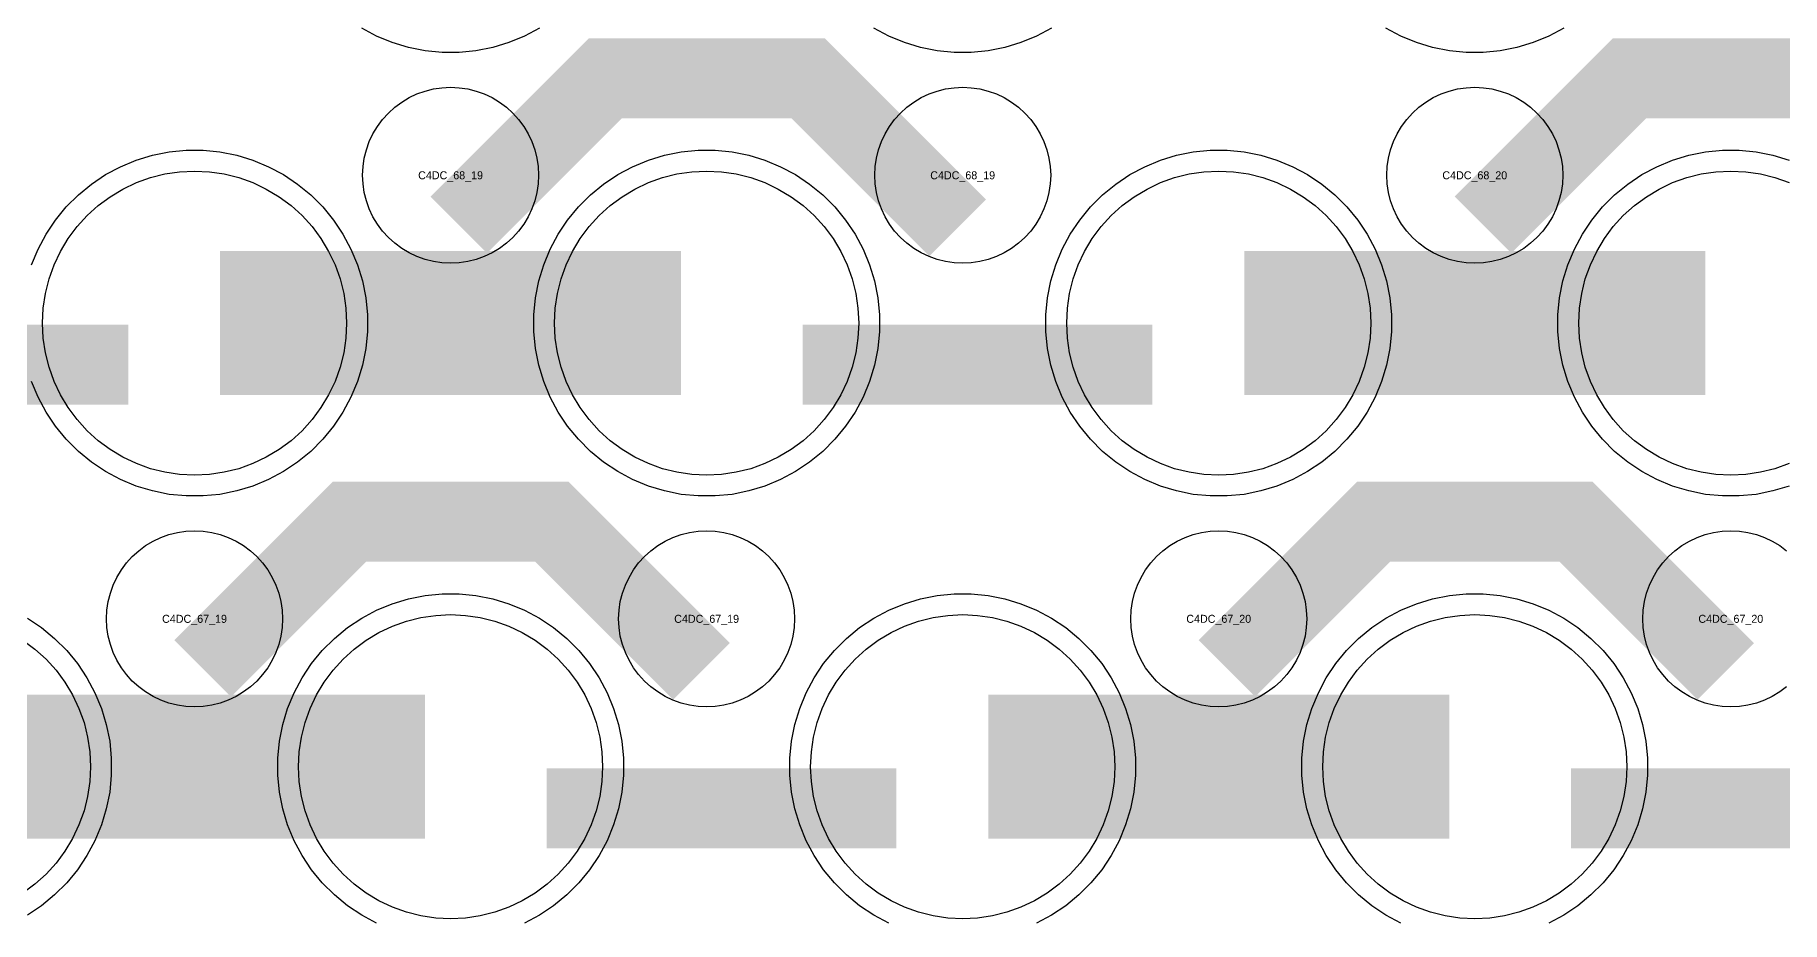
# Model space of a CAD drawing. Extents: x -11880 to 11880, y -14992 to 14992.
# Drawn here: x -5970 to -5424, y -5604 to -5327 of the extents above; entities that cross this region are included whole.
import ezdxf
from ezdxf.enums import TextEntityAlignment as Align

# ---------------------------------------------------------------- set-up
doc = ezdxf.new("R2010")
doc.units = 0
doc.header["$MEASUREMENT"] = 0
for name, color, linetype in [('GDS_775_DT_237', 138, 'CONTINUOUS'), ('RDL1_FS', 34, 'CONTINUOUS'), ('RDL_BS', 160, 'CONTINUOUS')]:
    doc.layers.add(name, color=color, linetype=linetype)

msp = doc.modelspace()

# ---------------------------------------------------------------- linework, layer by layer
at = {"layer": 'RDL1_FS', "color": 240, "true_color": 0xed1f24}
for points in [[(-5920, -5464.719), (-5924.657, -5464.49), (-5929.268, -5463.806), (-5933.791, -5462.674), (-5938.181, -5461.102), (-5942.395, -5459.11), (-5946.395, -5456.712), (-5950.14, -5453.934), (-5953.594, -5450.804), (-5956.724, -5447.35), (-5959.502, -5443.605), (-5961.9, -5439.605), (-5963.892, -5435.391), (-5965.464, -5431.001), (-5966.596, -5426.478), (-5967.28, -5421.867), (-5967.509, -5417.21), (-5967.28, -5412.553), (-5966.596, -5407.942), (-5965.464, -5403.419), (-5963.892, -5399.029), (-5961.9, -5394.815), (-5959.502, -5390.815), (-5956.724, -5387.07), (-5953.594, -5383.616), (-5950.14, -5380.486), (-5946.395, -5377.708), (-5942.395, -5375.31), (-5938.181, -5373.318), (-5933.791, -5371.746), (-5929.268, -5370.614), (-5924.657, -5369.93), (-5920, -5369.701), (-5915.343, -5369.93), (-5910.732, -5370.614), (-5906.209, -5371.746), (-5901.819, -5373.318), (-5897.605, -5375.31), (-5893.605, -5377.708), (-5889.86, -5380.486), (-5886.406, -5383.616), (-5883.276, -5387.07), (-5880.498, -5390.815), (-5878.1, -5394.815), (-5876.108, -5399.029), (-5874.536, -5403.419), (-5873.404, -5407.942), (-5872.72, -5412.553), (-5872.491, -5417.21), (-5872.72, -5421.867), (-5873.404, -5426.478), (-5874.536, -5431.001), (-5876.108, -5435.391), (-5878.1, -5439.605), (-5880.498, -5443.605), (-5883.276, -5447.35), (-5886.406, -5450.804), (-5889.86, -5453.934), (-5893.605, -5456.712), (-5897.605, -5459.11), (-5901.819, -5461.102), (-5906.209, -5462.674), (-5910.732, -5463.806), (-5915.343, -5464.49)], [(-5760, -5464.719), (-5764.657, -5464.49), (-5769.268, -5463.806), (-5773.791, -5462.674), (-5778.181, -5461.102), (-5782.395, -5459.11), (-5786.395, -5456.712), (-5790.14, -5453.934), (-5793.594, -5450.804), (-5796.724, -5447.35), (-5799.502, -5443.605), (-5801.9, -5439.605), (-5803.892, -5435.391), (-5805.464, -5431.001), (-5806.596, -5426.478), (-5807.28, -5421.867), (-5807.509, -5417.21), (-5807.28, -5412.553), (-5806.596, -5407.942), (-5805.464, -5403.419), (-5803.892, -5399.029), (-5801.9, -5394.815), (-5799.502, -5390.815), (-5796.724, -5387.07), (-5793.594, -5383.616), (-5790.14, -5380.486), (-5786.395, -5377.708), (-5782.395, -5375.31), (-5778.181, -5373.318), (-5773.791, -5371.746), (-5769.268, -5370.614), (-5764.657, -5369.93), (-5760, -5369.701), (-5755.343, -5369.93), (-5750.732, -5370.614), (-5746.209, -5371.746), (-5741.819, -5373.318), (-5737.605, -5375.31), (-5733.605, -5377.708), (-5729.86, -5380.486), (-5726.406, -5383.616), (-5723.276, -5387.07), (-5720.498, -5390.815), (-5718.1, -5394.815), (-5716.108, -5399.029), (-5714.536, -5403.419), (-5713.404, -5407.942), (-5712.72, -5412.553), (-5712.491, -5417.21), (-5712.72, -5421.867), (-5713.404, -5426.478), (-5714.536, -5431.001), (-5716.108, -5435.391), (-5718.1, -5439.605), (-5720.498, -5443.605), (-5723.276, -5447.35), (-5726.406, -5450.804), (-5729.86, -5453.934), (-5733.605, -5456.712), (-5737.605, -5459.11), (-5741.819, -5461.102), (-5746.209, -5462.674), (-5750.732, -5463.806), (-5755.343, -5464.49)], [(-5600, -5464.719), (-5604.657, -5464.49), (-5609.268, -5463.806), (-5613.791, -5462.674), (-5618.181, -5461.102), (-5622.395, -5459.11), (-5626.395, -5456.712), (-5630.14, -5453.934), (-5633.594, -5450.804), (-5636.724, -5447.35), (-5639.502, -5443.605), (-5641.9, -5439.605), (-5643.892, -5435.391), (-5645.464, -5431.001), (-5646.596, -5426.478), (-5647.28, -5421.867), (-5647.509, -5417.21), (-5647.28, -5412.553), (-5646.596, -5407.942), (-5645.464, -5403.419), (-5643.892, -5399.029), (-5641.9, -5394.815), (-5639.502, -5390.815), (-5636.724, -5387.07), (-5633.594, -5383.616), (-5630.14, -5380.486), (-5626.395, -5377.708), (-5622.395, -5375.31), (-5618.181, -5373.318), (-5613.791, -5371.746), (-5609.268, -5370.614), (-5604.657, -5369.93), (-5600, -5369.701), (-5595.343, -5369.93), (-5590.732, -5370.614), (-5586.209, -5371.746), (-5581.819, -5373.318), (-5577.605, -5375.31), (-5573.605, -5377.708), (-5569.86, -5380.486), (-5566.406, -5383.616), (-5563.276, -5387.07), (-5560.498, -5390.815), (-5558.1, -5394.815), (-5556.108, -5399.029), (-5554.536, -5403.419), (-5553.404, -5407.942), (-5552.72, -5412.553), (-5552.491, -5417.21), (-5552.72, -5421.867), (-5553.404, -5426.478), (-5554.536, -5431.001), (-5556.108, -5435.391), (-5558.1, -5439.605), (-5560.498, -5443.605), (-5563.276, -5447.35), (-5566.406, -5450.804), (-5569.86, -5453.934), (-5573.605, -5456.712), (-5577.605, -5459.11), (-5581.819, -5461.102), (-5586.209, -5462.674), (-5590.732, -5463.806), (-5595.343, -5464.49)], [(-5840, -5603.279), (-5844.657, -5603.05), (-5849.268, -5602.366), (-5853.791, -5601.234), (-5858.181, -5599.662), (-5862.395, -5597.67), (-5866.395, -5595.272), (-5870.14, -5592.494), (-5873.594, -5589.364), (-5876.724, -5585.91), (-5879.502, -5582.165), (-5881.9, -5578.165), (-5883.892, -5573.951), (-5885.464, -5569.561), (-5886.596, -5565.038), (-5887.28, -5560.427), (-5887.509, -5555.77), (-5887.28, -5551.113), (-5886.596, -5546.502), (-5885.464, -5541.979), (-5883.892, -5537.589), (-5881.9, -5533.375), (-5879.502, -5529.375), (-5876.724, -5525.63), (-5873.594, -5522.176), (-5870.14, -5519.046), (-5866.395, -5516.268), (-5862.395, -5513.87), (-5858.181, -5511.878), (-5853.791, -5510.306), (-5849.268, -5509.174), (-5844.657, -5508.49), (-5840, -5508.261), (-5835.343, -5508.49), (-5830.732, -5509.174), (-5826.209, -5510.306), (-5821.819, -5511.878), (-5817.605, -5513.87), (-5813.605, -5516.268), (-5809.86, -5519.046), (-5806.406, -5522.176), (-5803.276, -5525.63), (-5800.498, -5529.375), (-5798.1, -5533.375), (-5796.108, -5537.589), (-5794.536, -5541.979), (-5793.404, -5546.502), (-5792.72, -5551.113), (-5792.491, -5555.77), (-5792.72, -5560.427), (-5793.404, -5565.038), (-5794.536, -5569.561), (-5796.108, -5573.951), (-5798.1, -5578.165), (-5800.498, -5582.165), (-5803.276, -5585.91), (-5806.406, -5589.364), (-5809.86, -5592.494), (-5813.605, -5595.272), (-5817.605, -5597.67), (-5821.819, -5599.662), (-5826.209, -5601.234), (-5830.732, -5602.366), (-5835.343, -5603.05)], [(-5680, -5603.279), (-5684.657, -5603.05), (-5689.268, -5602.366), (-5693.791, -5601.234), (-5698.181, -5599.662), (-5702.395, -5597.67), (-5706.395, -5595.272), (-5710.14, -5592.494), (-5713.594, -5589.364), (-5716.724, -5585.91), (-5719.502, -5582.165), (-5721.9, -5578.165), (-5723.892, -5573.951), (-5725.464, -5569.561), (-5726.596, -5565.038), (-5727.28, -5560.427), (-5727.509, -5555.77), (-5727.28, -5551.113), (-5726.596, -5546.502), (-5725.464, -5541.979), (-5723.892, -5537.589), (-5721.9, -5533.375), (-5719.502, -5529.375), (-5716.724, -5525.63), (-5713.594, -5522.176), (-5710.14, -5519.046), (-5706.395, -5516.268), (-5702.395, -5513.87), (-5698.181, -5511.878), (-5693.791, -5510.306), (-5689.268, -5509.174), (-5684.657, -5508.49), (-5680, -5508.261), (-5675.343, -5508.49), (-5670.732, -5509.174), (-5666.209, -5510.306), (-5661.819, -5511.878), (-5657.605, -5513.87), (-5653.605, -5516.268), (-5649.86, -5519.046), (-5646.406, -5522.176), (-5643.276, -5525.63), (-5640.498, -5529.375), (-5638.1, -5533.375), (-5636.108, -5537.589), (-5634.536, -5541.979), (-5633.404, -5546.502), (-5632.72, -5551.113), (-5632.491, -5555.77), (-5632.72, -5560.427), (-5633.404, -5565.038), (-5634.536, -5569.561), (-5636.108, -5573.951), (-5638.1, -5578.165), (-5640.498, -5582.165), (-5643.276, -5585.91), (-5646.406, -5589.364), (-5649.86, -5592.494), (-5653.605, -5595.272), (-5657.605, -5597.67), (-5661.819, -5599.662), (-5666.209, -5601.234), (-5670.732, -5602.366), (-5675.343, -5603.05)], [(-5520, -5603.279), (-5524.657, -5603.05), (-5529.268, -5602.366), (-5533.791, -5601.234), (-5538.181, -5599.662), (-5542.395, -5597.67), (-5546.395, -5595.272), (-5550.14, -5592.494), (-5553.594, -5589.364), (-5556.724, -5585.91), (-5559.502, -5582.165), (-5561.9, -5578.165), (-5563.892, -5573.951), (-5565.464, -5569.561), (-5566.596, -5565.038), (-5567.28, -5560.427), (-5567.509, -5555.77), (-5567.28, -5551.113), (-5566.596, -5546.502), (-5565.464, -5541.979), (-5563.892, -5537.589), (-5561.9, -5533.375), (-5559.502, -5529.375), (-5556.724, -5525.63), (-5553.594, -5522.176), (-5550.14, -5519.046), (-5546.395, -5516.268), (-5542.395, -5513.87), (-5538.181, -5511.878), (-5533.791, -5510.306), (-5529.268, -5509.174), (-5524.657, -5508.49), (-5520, -5508.261), (-5515.343, -5508.49), (-5510.732, -5509.174), (-5506.209, -5510.306), (-5501.819, -5511.878), (-5497.605, -5513.87), (-5493.605, -5516.268), (-5489.86, -5519.046), (-5486.406, -5522.176), (-5483.276, -5525.63), (-5480.498, -5529.375), (-5478.1, -5533.375), (-5476.108, -5537.589), (-5474.536, -5541.979), (-5473.404, -5546.502), (-5472.72, -5551.113), (-5472.491, -5555.77), (-5472.72, -5560.427), (-5473.404, -5565.038), (-5474.536, -5569.561), (-5476.108, -5573.951), (-5478.1, -5578.165), (-5480.498, -5582.165), (-5483.276, -5585.91), (-5486.406, -5589.364), (-5489.86, -5592.494), (-5493.605, -5595.272), (-5497.605, -5597.67), (-5501.819, -5599.662), (-5506.209, -5601.234), (-5510.732, -5602.366), (-5515.343, -5603.05)]]:
    msp.add_lwpolyline(points, close=True, dxfattribs=at)
for points in [[(-5421.819, -5461.102), (-5426.209, -5462.674), (-5430.732, -5463.806), (-5435.343, -5464.49), (-5440, -5464.719), (-5444.657, -5464.49), (-5449.268, -5463.806), (-5453.791, -5462.674), (-5458.181, -5461.102), (-5462.395, -5459.11), (-5466.395, -5456.712), (-5470.14, -5453.934), (-5473.594, -5450.804), (-5476.724, -5447.35), (-5479.502, -5443.605), (-5481.9, -5439.605), (-5483.892, -5435.391), (-5485.464, -5431.001), (-5486.596, -5426.478), (-5487.28, -5421.867), (-5487.509, -5417.21), (-5487.28, -5412.553), (-5486.596, -5407.942), (-5485.464, -5403.419), (-5483.892, -5399.029), (-5481.9, -5394.815), (-5479.502, -5390.815), (-5476.724, -5387.07), (-5473.594, -5383.616), (-5470.14, -5380.486), (-5466.395, -5377.708), (-5462.395, -5375.31), (-5458.181, -5373.318), (-5453.791, -5371.746), (-5449.268, -5370.614), (-5444.657, -5369.93), (-5440, -5369.701), (-5435.343, -5369.93), (-5430.732, -5370.614), (-5426.209, -5371.746), (-5421.819, -5373.318)], [(-5973.605, -5516.268), (-5969.86, -5519.046), (-5966.406, -5522.176), (-5963.276, -5525.63), (-5960.498, -5529.375), (-5958.1, -5533.375), (-5956.108, -5537.589), (-5954.536, -5541.979), (-5953.404, -5546.502), (-5952.72, -5551.113), (-5952.491, -5555.77), (-5952.72, -5560.427), (-5953.404, -5565.038), (-5954.536, -5569.561), (-5956.108, -5573.951), (-5958.1, -5578.165), (-5960.498, -5582.165), (-5963.276, -5585.91), (-5966.406, -5589.364), (-5969.86, -5592.494), (-5973.605, -5595.272)]]:
    msp.add_lwpolyline(points, dxfattribs=at)
for points in [[(-5911.998, -5417.21, 45, 45, 0), (-5839.998, -5417.21, 45, 45, 0)], [(-5839.998, -5417.21, 45, 45, 0), (-5767.998, -5417.21, 45, 45, 0)], [(-5591.998, -5417.21, 45, 45, 0), (-5519.998, -5417.21, 45, 45, 0)], [(-5519.998, -5417.21, 45, 45, 0), (-5447.998, -5417.21, 45, 45, 0)], [(-5991.998, -5555.77, 45, 45, 0), (-5919.998, -5555.77, 45, 45, 0)], [(-5919.998, -5555.77, 45, 45, 0), (-5847.998, -5555.77, 45, 45, 0)], [(-5671.998, -5555.77, 45, 45, 0), (-5599.998, -5555.77, 45, 45, 0)], [(-5599.998, -5555.77, 45, 45, 0), (-5527.998, -5555.77, 45, 45, 0)]]:
    msp.add_lwpolyline(points, format="xyseb", dxfattribs=at)
at = {"layer": 'RDL_BS'}
for points in [[(-5812.223, -5325.028), (-5816.885, -5327.52), (-5821.795, -5329.551), (-5826.835, -5331.082), (-5832.062, -5332.128), (-5837.356, -5332.645), (-5842.644, -5332.645), (-5847.938, -5332.128), (-5853.165, -5331.082), (-5858.205, -5329.551), (-5863.115, -5327.52), (-5867.777, -5325.028)], [(-5652.223, -5325.028), (-5656.885, -5327.52), (-5661.795, -5329.551), (-5666.835, -5331.082), (-5672.062, -5332.128), (-5677.356, -5332.645), (-5682.644, -5332.645), (-5687.938, -5332.128), (-5693.165, -5331.082), (-5698.205, -5329.551), (-5703.115, -5327.52), (-5707.777, -5325.028)], [(-5492.223, -5325.028), (-5496.885, -5327.52), (-5501.795, -5329.551), (-5506.835, -5331.082), (-5512.062, -5332.128), (-5517.356, -5332.645), (-5522.644, -5332.645), (-5527.938, -5332.128), (-5533.165, -5331.082), (-5538.205, -5329.551), (-5543.115, -5327.52), (-5547.777, -5325.028)], [(-5422.557, -5530.836), (-5424.72, -5532.439), (-5427.044, -5533.832), (-5429.481, -5534.984), (-5432.016, -5535.891), (-5434.635, -5536.548), (-5437.307, -5536.944), (-5440, -5537.076), (-5442.693, -5536.944), (-5445.365, -5536.548), (-5447.984, -5535.891), (-5450.519, -5534.984), (-5452.956, -5533.832), (-5455.28, -5532.439), (-5457.443, -5530.836), (-5459.442, -5529.024), (-5461.254, -5527.025), (-5462.857, -5524.862), (-5464.25, -5522.538), (-5465.402, -5520.101), (-5466.309, -5517.566), (-5466.966, -5514.947), (-5467.362, -5512.275), (-5467.494, -5509.582), (-5467.362, -5506.889), (-5466.966, -5504.217), (-5466.309, -5501.598), (-5465.402, -5499.063), (-5464.25, -5496.626), (-5462.857, -5494.302), (-5461.254, -5492.139), (-5459.442, -5490.14), (-5457.443, -5488.328), (-5455.28, -5486.725), (-5452.956, -5485.332), (-5450.519, -5484.18), (-5447.984, -5483.273), (-5445.365, -5482.616), (-5442.693, -5482.22), (-5440, -5482.088), (-5437.307, -5482.22), (-5434.635, -5482.616), (-5432.016, -5483.273), (-5429.481, -5484.18), (-5427.044, -5485.332), (-5424.72, -5486.725), (-5422.557, -5488.328)]]:
    msp.add_lwpolyline(points, dxfattribs=at)
for points in [[(-5837.438, -5386.524, 25, 25, 0), (-5791.623, -5340.709, 25, 25, 0), (-5758.07, -5340.709, 25, 25, 0)], [(-5681.599, -5387.423, 25, 25, 0), (-5728.313, -5340.709, 25, 25, 0), (-5758.071, -5340.709, 25, 25, 0)], [(-5517.438, -5386.524, 25, 25, 0), (-5471.623, -5340.709, 25, 25, 0), (-5438.07, -5340.709, 25, 25, 0)], [(-5361.599, -5387.423, 25, 25, 0), (-5408.313, -5340.709, 25, 25, 0), (-5438.071, -5340.709, 25, 25, 0)], [(-5917.438, -5525.084, 25, 25, 0), (-5871.623, -5479.269, 25, 25, 0), (-5838.07, -5479.269, 25, 25, 0)], [(-5761.599, -5525.983, 25, 25, 0), (-5808.313, -5479.269, 25, 25, 0), (-5838.071, -5479.269, 25, 25, 0)], [(-5597.438, -5525.084, 25, 25, 0), (-5551.623, -5479.269, 25, 25, 0), (-5518.07, -5479.269, 25, 25, 0)], [(-5441.599, -5525.983, 25, 25, 0), (-5488.313, -5479.269, 25, 25, 0), (-5518.071, -5479.269, 25, 25, 0)]]:
    msp.add_lwpolyline(points, format="xyseb", dxfattribs=at)
for points in [[(-5840, -5398.516), (-5842.693, -5398.384), (-5845.365, -5397.988), (-5847.984, -5397.331), (-5850.519, -5396.424), (-5852.956, -5395.272), (-5855.28, -5393.879), (-5857.443, -5392.276), (-5859.442, -5390.464), (-5861.254, -5388.465), (-5862.857, -5386.302), (-5864.25, -5383.978), (-5865.402, -5381.541), (-5866.309, -5379.006), (-5866.966, -5376.387), (-5867.362, -5373.715), (-5867.494, -5371.022), (-5867.362, -5368.329), (-5866.966, -5365.657), (-5866.309, -5363.038), (-5865.402, -5360.503), (-5864.25, -5358.066), (-5862.857, -5355.742), (-5861.254, -5353.579), (-5859.442, -5351.58), (-5857.443, -5349.768), (-5855.28, -5348.165), (-5852.956, -5346.772), (-5850.519, -5345.62), (-5847.984, -5344.713), (-5845.365, -5344.056), (-5842.693, -5343.66), (-5840, -5343.528), (-5837.307, -5343.66), (-5834.635, -5344.056), (-5832.016, -5344.713), (-5829.481, -5345.62), (-5827.044, -5346.772), (-5824.72, -5348.165), (-5822.557, -5349.768), (-5820.558, -5351.58), (-5818.746, -5353.579), (-5817.143, -5355.742), (-5815.75, -5358.066), (-5814.598, -5360.503), (-5813.691, -5363.038), (-5813.034, -5365.657), (-5812.638, -5368.329), (-5812.506, -5371.022), (-5812.638, -5373.715), (-5813.034, -5376.387), (-5813.691, -5379.006), (-5814.598, -5381.541), (-5815.75, -5383.978), (-5817.143, -5386.302), (-5818.746, -5388.465), (-5820.558, -5390.464), (-5822.557, -5392.276), (-5824.72, -5393.879), (-5827.044, -5395.272), (-5829.481, -5396.424), (-5832.016, -5397.331), (-5834.635, -5397.988), (-5837.307, -5398.384)], [(-5680, -5398.516), (-5682.693, -5398.384), (-5685.365, -5397.988), (-5687.984, -5397.331), (-5690.519, -5396.424), (-5692.956, -5395.272), (-5695.28, -5393.879), (-5697.443, -5392.276), (-5699.442, -5390.464), (-5701.254, -5388.465), (-5702.857, -5386.302), (-5704.25, -5383.978), (-5705.402, -5381.541), (-5706.309, -5379.006), (-5706.966, -5376.387), (-5707.362, -5373.715), (-5707.494, -5371.022), (-5707.362, -5368.329), (-5706.966, -5365.657), (-5706.309, -5363.038), (-5705.402, -5360.503), (-5704.25, -5358.066), (-5702.857, -5355.742), (-5701.254, -5353.579), (-5699.442, -5351.58), (-5697.443, -5349.768), (-5695.28, -5348.165), (-5692.956, -5346.772), (-5690.519, -5345.62), (-5687.984, -5344.713), (-5685.365, -5344.056), (-5682.693, -5343.66), (-5680, -5343.528), (-5677.307, -5343.66), (-5674.635, -5344.056), (-5672.016, -5344.713), (-5669.481, -5345.62), (-5667.044, -5346.772), (-5664.72, -5348.165), (-5662.557, -5349.768), (-5660.558, -5351.58), (-5658.746, -5353.579), (-5657.143, -5355.742), (-5655.75, -5358.066), (-5654.598, -5360.503), (-5653.691, -5363.038), (-5653.034, -5365.657), (-5652.638, -5368.329), (-5652.506, -5371.022), (-5652.638, -5373.715), (-5653.034, -5376.387), (-5653.691, -5379.006), (-5654.598, -5381.541), (-5655.75, -5383.978), (-5657.143, -5386.302), (-5658.746, -5388.465), (-5660.558, -5390.464), (-5662.557, -5392.276), (-5664.72, -5393.879), (-5667.044, -5395.272), (-5669.481, -5396.424), (-5672.016, -5397.331), (-5674.635, -5397.988), (-5677.307, -5398.384)], [(-5520, -5398.516), (-5522.693, -5398.384), (-5525.365, -5397.988), (-5527.984, -5397.331), (-5530.519, -5396.424), (-5532.956, -5395.272), (-5535.28, -5393.879), (-5537.443, -5392.276), (-5539.442, -5390.464), (-5541.254, -5388.465), (-5542.857, -5386.302), (-5544.25, -5383.978), (-5545.402, -5381.541), (-5546.309, -5379.006), (-5546.966, -5376.387), (-5547.362, -5373.715), (-5547.494, -5371.022), (-5547.362, -5368.329), (-5546.966, -5365.657), (-5546.309, -5363.038), (-5545.402, -5360.503), (-5544.25, -5358.066), (-5542.857, -5355.742), (-5541.254, -5353.579), (-5539.442, -5351.58), (-5537.443, -5349.768), (-5535.28, -5348.165), (-5532.956, -5346.772), (-5530.519, -5345.62), (-5527.984, -5344.713), (-5525.365, -5344.056), (-5522.693, -5343.66), (-5520, -5343.528), (-5517.307, -5343.66), (-5514.635, -5344.056), (-5512.016, -5344.713), (-5509.481, -5345.62), (-5507.044, -5346.772), (-5504.72, -5348.165), (-5502.557, -5349.768), (-5500.558, -5351.58), (-5498.746, -5353.579), (-5497.143, -5355.742), (-5495.75, -5358.066), (-5494.598, -5360.503), (-5493.691, -5363.038), (-5493.034, -5365.657), (-5492.638, -5368.329), (-5492.506, -5371.022), (-5492.638, -5373.715), (-5493.034, -5376.387), (-5493.691, -5379.006), (-5494.598, -5381.541), (-5495.75, -5383.978), (-5497.143, -5386.302), (-5498.746, -5388.465), (-5500.558, -5390.464), (-5502.557, -5392.276), (-5504.72, -5393.879), (-5507.044, -5395.272), (-5509.481, -5396.424), (-5512.016, -5397.331), (-5514.635, -5397.988), (-5517.307, -5398.384)], [(-5920, -5537.076), (-5922.693, -5536.944), (-5925.365, -5536.548), (-5927.984, -5535.891), (-5930.519, -5534.984), (-5932.956, -5533.832), (-5935.28, -5532.439), (-5937.443, -5530.836), (-5939.442, -5529.024), (-5941.254, -5527.025), (-5942.857, -5524.862), (-5944.25, -5522.538), (-5945.402, -5520.101), (-5946.309, -5517.566), (-5946.966, -5514.947), (-5947.362, -5512.275), (-5947.494, -5509.582), (-5947.362, -5506.889), (-5946.966, -5504.217), (-5946.309, -5501.598), (-5945.402, -5499.063), (-5944.25, -5496.626), (-5942.857, -5494.302), (-5941.254, -5492.139), (-5939.442, -5490.14), (-5937.443, -5488.328), (-5935.28, -5486.725), (-5932.956, -5485.332), (-5930.519, -5484.18), (-5927.984, -5483.273), (-5925.365, -5482.616), (-5922.693, -5482.22), (-5920, -5482.088), (-5917.307, -5482.22), (-5914.635, -5482.616), (-5912.016, -5483.273), (-5909.481, -5484.18), (-5907.044, -5485.332), (-5904.72, -5486.725), (-5902.557, -5488.328), (-5900.558, -5490.14), (-5898.746, -5492.139), (-5897.143, -5494.302), (-5895.75, -5496.626), (-5894.598, -5499.063), (-5893.691, -5501.598), (-5893.034, -5504.217), (-5892.638, -5506.889), (-5892.506, -5509.582), (-5892.638, -5512.275), (-5893.034, -5514.947), (-5893.691, -5517.566), (-5894.598, -5520.101), (-5895.75, -5522.538), (-5897.143, -5524.862), (-5898.746, -5527.025), (-5900.558, -5529.024), (-5902.557, -5530.836), (-5904.72, -5532.439), (-5907.044, -5533.832), (-5909.481, -5534.984), (-5912.016, -5535.891), (-5914.635, -5536.548), (-5917.307, -5536.944)], [(-5760, -5537.076), (-5762.693, -5536.944), (-5765.365, -5536.548), (-5767.984, -5535.891), (-5770.519, -5534.984), (-5772.956, -5533.832), (-5775.28, -5532.439), (-5777.443, -5530.836), (-5779.442, -5529.024), (-5781.254, -5527.025), (-5782.857, -5524.862), (-5784.25, -5522.538), (-5785.402, -5520.101), (-5786.309, -5517.566), (-5786.966, -5514.947), (-5787.362, -5512.275), (-5787.494, -5509.582), (-5787.362, -5506.889), (-5786.966, -5504.217), (-5786.309, -5501.598), (-5785.402, -5499.063), (-5784.25, -5496.626), (-5782.857, -5494.302), (-5781.254, -5492.139), (-5779.442, -5490.14), (-5777.443, -5488.328), (-5775.28, -5486.725), (-5772.956, -5485.332), (-5770.519, -5484.18), (-5767.984, -5483.273), (-5765.365, -5482.616), (-5762.693, -5482.22), (-5760, -5482.088), (-5757.307, -5482.22), (-5754.635, -5482.616), (-5752.016, -5483.273), (-5749.481, -5484.18), (-5747.044, -5485.332), (-5744.72, -5486.725), (-5742.557, -5488.328), (-5740.558, -5490.14), (-5738.746, -5492.139), (-5737.143, -5494.302), (-5735.75, -5496.626), (-5734.598, -5499.063), (-5733.691, -5501.598), (-5733.034, -5504.217), (-5732.638, -5506.889), (-5732.506, -5509.582), (-5732.638, -5512.275), (-5733.034, -5514.947), (-5733.691, -5517.566), (-5734.598, -5520.101), (-5735.75, -5522.538), (-5737.143, -5524.862), (-5738.746, -5527.025), (-5740.558, -5529.024), (-5742.557, -5530.836), (-5744.72, -5532.439), (-5747.044, -5533.832), (-5749.481, -5534.984), (-5752.016, -5535.891), (-5754.635, -5536.548), (-5757.307, -5536.944)], [(-5600, -5537.076), (-5602.693, -5536.944), (-5605.365, -5536.548), (-5607.984, -5535.891), (-5610.519, -5534.984), (-5612.956, -5533.832), (-5615.28, -5532.439), (-5617.443, -5530.836), (-5619.442, -5529.024), (-5621.254, -5527.025), (-5622.857, -5524.862), (-5624.25, -5522.538), (-5625.402, -5520.101), (-5626.309, -5517.566), (-5626.966, -5514.947), (-5627.362, -5512.275), (-5627.494, -5509.582), (-5627.362, -5506.889), (-5626.966, -5504.217), (-5626.309, -5501.598), (-5625.402, -5499.063), (-5624.25, -5496.626), (-5622.857, -5494.302), (-5621.254, -5492.139), (-5619.442, -5490.14), (-5617.443, -5488.328), (-5615.28, -5486.725), (-5612.956, -5485.332), (-5610.519, -5484.18), (-5607.984, -5483.273), (-5605.365, -5482.616), (-5602.693, -5482.22), (-5600, -5482.088), (-5597.307, -5482.22), (-5594.635, -5482.616), (-5592.016, -5483.273), (-5589.481, -5484.18), (-5587.044, -5485.332), (-5584.72, -5486.725), (-5582.557, -5488.328), (-5580.558, -5490.14), (-5578.746, -5492.139), (-5577.143, -5494.302), (-5575.75, -5496.626), (-5574.598, -5499.063), (-5573.691, -5501.598), (-5573.034, -5504.217), (-5572.638, -5506.889), (-5572.506, -5509.582), (-5572.638, -5512.275), (-5573.034, -5514.947), (-5573.691, -5517.566), (-5574.598, -5520.101), (-5575.75, -5522.538), (-5577.143, -5524.862), (-5578.746, -5527.025), (-5580.558, -5529.024), (-5582.557, -5530.836), (-5584.72, -5532.439), (-5587.044, -5533.832), (-5589.481, -5534.984), (-5592.016, -5535.891), (-5594.635, -5536.548), (-5597.307, -5536.944)]]:
    msp.add_lwpolyline(points, close=True, dxfattribs=at)
at = {"layer": 'RDL_BS', "color": 240, "true_color": 0xed1f24}
for points in [[(-5970.906, -5399.005), (-5968.875, -5394.095), (-5966.383, -5389.433), (-5963.436, -5385.019), (-5960.074, -5380.918), (-5956.292, -5377.136), (-5952.191, -5373.774), (-5947.777, -5370.827), (-5943.115, -5368.335), (-5938.205, -5366.304), (-5933.165, -5364.773), (-5927.938, -5363.727), (-5922.644, -5363.21), (-5917.356, -5363.21), (-5912.062, -5363.727), (-5906.835, -5364.773), (-5901.795, -5366.304), (-5896.885, -5368.335), (-5892.223, -5370.827), (-5887.809, -5373.774), (-5883.708, -5377.136), (-5879.926, -5380.918), (-5876.564, -5385.019), (-5873.617, -5389.433), (-5871.125, -5394.095), (-5869.094, -5399.005), (-5867.563, -5404.045), (-5866.517, -5409.272), (-5866, -5414.566), (-5866, -5419.854), (-5866.517, -5425.148), (-5867.563, -5430.375), (-5869.094, -5435.415), (-5871.125, -5440.325), (-5873.617, -5444.987), (-5876.564, -5449.401), (-5879.926, -5453.502), (-5883.708, -5457.284), (-5887.809, -5460.646), (-5892.223, -5463.593), (-5896.885, -5466.085), (-5901.795, -5468.116), (-5906.835, -5469.647), (-5912.062, -5470.693), (-5917.356, -5471.21), (-5922.644, -5471.21), (-5927.938, -5470.693), (-5933.165, -5469.647), (-5938.205, -5468.116), (-5943.115, -5466.085), (-5947.777, -5463.593), (-5952.191, -5460.646), (-5956.292, -5457.284), (-5960.074, -5453.502), (-5963.436, -5449.401), (-5966.383, -5444.987), (-5968.875, -5440.325), (-5970.906, -5435.415)], [(-5421.795, -5468.116), (-5426.835, -5469.647), (-5432.062, -5470.693), (-5437.356, -5471.21), (-5442.644, -5471.21), (-5447.938, -5470.693), (-5453.165, -5469.647), (-5458.205, -5468.116), (-5463.115, -5466.085), (-5467.777, -5463.593), (-5472.191, -5460.646), (-5476.292, -5457.284), (-5480.074, -5453.502), (-5483.436, -5449.401), (-5486.383, -5444.987), (-5488.875, -5440.325), (-5490.906, -5435.415), (-5492.437, -5430.375), (-5493.483, -5425.148), (-5494, -5419.854), (-5494, -5414.566), (-5493.483, -5409.272), (-5492.437, -5404.045), (-5490.906, -5399.005), (-5488.875, -5394.095), (-5486.383, -5389.433), (-5483.436, -5385.019), (-5480.074, -5380.918), (-5476.292, -5377.136), (-5472.191, -5373.774), (-5467.777, -5370.827), (-5463.115, -5368.335), (-5458.205, -5366.304), (-5453.165, -5364.773), (-5447.938, -5363.727), (-5442.644, -5363.21), (-5437.356, -5363.21), (-5432.062, -5363.727), (-5426.835, -5364.773), (-5421.795, -5366.304)], [(-5863.115, -5604.645), (-5867.777, -5602.153), (-5872.191, -5599.206), (-5876.292, -5595.844), (-5880.074, -5592.062), (-5883.436, -5587.961), (-5886.383, -5583.547), (-5888.875, -5578.885), (-5890.906, -5573.975), (-5892.437, -5568.935), (-5893.483, -5563.708), (-5894, -5558.414), (-5894, -5553.126), (-5893.483, -5547.832), (-5892.437, -5542.605), (-5890.906, -5537.565), (-5888.875, -5532.655), (-5886.383, -5527.993), (-5883.436, -5523.579), (-5880.074, -5519.478), (-5876.292, -5515.696), (-5872.191, -5512.334), (-5867.777, -5509.387), (-5863.115, -5506.895), (-5858.205, -5504.864), (-5853.165, -5503.333), (-5847.938, -5502.287), (-5842.644, -5501.77), (-5837.356, -5501.77), (-5832.062, -5502.287), (-5826.835, -5503.333), (-5821.795, -5504.864), (-5816.885, -5506.895), (-5812.223, -5509.387), (-5807.809, -5512.334), (-5803.708, -5515.696), (-5799.926, -5519.478), (-5796.564, -5523.579), (-5793.617, -5527.993), (-5791.125, -5532.655), (-5789.094, -5537.565), (-5787.563, -5542.605), (-5786.517, -5547.832), (-5786, -5553.126), (-5786, -5558.414), (-5786.517, -5563.708), (-5787.563, -5568.935), (-5789.094, -5573.975), (-5791.125, -5578.885), (-5793.617, -5583.547), (-5796.564, -5587.961), (-5799.926, -5592.062), (-5803.708, -5595.844), (-5807.809, -5599.206), (-5812.223, -5602.153), (-5816.885, -5604.645)], [(-5703.115, -5604.645), (-5707.777, -5602.153), (-5712.191, -5599.206), (-5716.292, -5595.844), (-5720.074, -5592.062), (-5723.436, -5587.961), (-5726.383, -5583.547), (-5728.875, -5578.885), (-5730.906, -5573.975), (-5732.437, -5568.935), (-5733.483, -5563.708), (-5734, -5558.414), (-5734, -5553.126), (-5733.483, -5547.832), (-5732.437, -5542.605), (-5730.906, -5537.565), (-5728.875, -5532.655), (-5726.383, -5527.993), (-5723.436, -5523.579), (-5720.074, -5519.478), (-5716.292, -5515.696), (-5712.191, -5512.334), (-5707.777, -5509.387), (-5703.115, -5506.895), (-5698.205, -5504.864), (-5693.165, -5503.333), (-5687.938, -5502.287), (-5682.644, -5501.77), (-5677.356, -5501.77), (-5672.062, -5502.287), (-5666.835, -5503.333), (-5661.795, -5504.864), (-5656.885, -5506.895), (-5652.223, -5509.387), (-5647.809, -5512.334), (-5643.708, -5515.696), (-5639.926, -5519.478), (-5636.564, -5523.579), (-5633.617, -5527.993), (-5631.125, -5532.655), (-5629.094, -5537.565), (-5627.563, -5542.605), (-5626.517, -5547.832), (-5626, -5553.126), (-5626, -5558.414), (-5626.517, -5563.708), (-5627.563, -5568.935), (-5629.094, -5573.975), (-5631.125, -5578.885), (-5633.617, -5583.547), (-5636.564, -5587.961), (-5639.926, -5592.062), (-5643.708, -5595.844), (-5647.809, -5599.206), (-5652.223, -5602.153), (-5656.885, -5604.645)], [(-5543.115, -5604.645), (-5547.777, -5602.153), (-5552.191, -5599.206), (-5556.292, -5595.844), (-5560.074, -5592.062), (-5563.436, -5587.961), (-5566.383, -5583.547), (-5568.875, -5578.885), (-5570.906, -5573.975), (-5572.437, -5568.935), (-5573.483, -5563.708), (-5574, -5558.414), (-5574, -5553.126), (-5573.483, -5547.832), (-5572.437, -5542.605), (-5570.906, -5537.565), (-5568.875, -5532.655), (-5566.383, -5527.993), (-5563.436, -5523.579), (-5560.074, -5519.478), (-5556.292, -5515.696), (-5552.191, -5512.334), (-5547.777, -5509.387), (-5543.115, -5506.895), (-5538.205, -5504.864), (-5533.165, -5503.333), (-5527.938, -5502.287), (-5522.644, -5501.77), (-5517.356, -5501.77), (-5512.062, -5502.287), (-5506.835, -5503.333), (-5501.795, -5504.864), (-5496.885, -5506.895), (-5492.223, -5509.387), (-5487.809, -5512.334), (-5483.708, -5515.696), (-5479.926, -5519.478), (-5476.564, -5523.579), (-5473.617, -5527.993), (-5471.125, -5532.655), (-5469.094, -5537.565), (-5467.563, -5542.605), (-5466.517, -5547.832), (-5466, -5553.126), (-5466, -5558.414), (-5466.517, -5563.708), (-5467.563, -5568.935), (-5469.094, -5573.975), (-5471.125, -5578.885), (-5473.617, -5583.547), (-5476.564, -5587.961), (-5479.926, -5592.062), (-5483.708, -5595.844), (-5487.809, -5599.206), (-5492.223, -5602.153), (-5496.885, -5604.645)], [(-5972.223, -5509.387), (-5967.809, -5512.334), (-5963.708, -5515.696), (-5959.926, -5519.478), (-5956.564, -5523.579), (-5953.617, -5527.993), (-5951.125, -5532.655), (-5949.094, -5537.565), (-5947.563, -5542.605), (-5946.517, -5547.832), (-5946, -5553.126), (-5946, -5558.414), (-5946.517, -5563.708), (-5947.563, -5568.935), (-5949.094, -5573.975), (-5951.125, -5578.885), (-5953.617, -5583.547), (-5956.564, -5587.961), (-5959.926, -5592.062), (-5963.708, -5595.844), (-5967.809, -5599.206), (-5972.223, -5602.153)]]:
    msp.add_lwpolyline(points, dxfattribs=at)
for points in [[(-5762.644, -5471.21), (-5767.938, -5470.693), (-5773.165, -5469.647), (-5778.205, -5468.116), (-5783.115, -5466.085), (-5787.777, -5463.593), (-5792.191, -5460.646), (-5796.292, -5457.284), (-5800.074, -5453.502), (-5803.436, -5449.401), (-5806.383, -5444.987), (-5808.875, -5440.325), (-5810.906, -5435.415), (-5812.437, -5430.375), (-5813.483, -5425.148), (-5814, -5419.854), (-5814, -5414.566), (-5813.483, -5409.272), (-5812.437, -5404.045), (-5810.906, -5399.005), (-5808.875, -5394.095), (-5806.383, -5389.433), (-5803.436, -5385.019), (-5800.074, -5380.918), (-5796.292, -5377.136), (-5792.191, -5373.774), (-5787.777, -5370.827), (-5783.115, -5368.335), (-5778.205, -5366.304), (-5773.165, -5364.773), (-5767.938, -5363.727), (-5762.644, -5363.21), (-5757.356, -5363.21), (-5752.062, -5363.727), (-5746.835, -5364.773), (-5741.795, -5366.304), (-5736.885, -5368.335), (-5732.223, -5370.827), (-5727.809, -5373.774), (-5723.708, -5377.136), (-5719.926, -5380.918), (-5716.564, -5385.019), (-5713.617, -5389.433), (-5711.125, -5394.095), (-5709.094, -5399.005), (-5707.563, -5404.045), (-5706.517, -5409.272), (-5706, -5414.566), (-5706, -5419.854), (-5706.517, -5425.148), (-5707.563, -5430.375), (-5709.094, -5435.415), (-5711.125, -5440.325), (-5713.617, -5444.987), (-5716.564, -5449.401), (-5719.926, -5453.502), (-5723.708, -5457.284), (-5727.809, -5460.646), (-5732.223, -5463.593), (-5736.885, -5466.085), (-5741.795, -5468.116), (-5746.835, -5469.647), (-5752.062, -5470.693), (-5757.356, -5471.21)], [(-5602.644, -5471.21), (-5607.938, -5470.693), (-5613.165, -5469.647), (-5618.205, -5468.116), (-5623.115, -5466.085), (-5627.777, -5463.593), (-5632.191, -5460.646), (-5636.292, -5457.284), (-5640.074, -5453.502), (-5643.436, -5449.401), (-5646.383, -5444.987), (-5648.875, -5440.325), (-5650.906, -5435.415), (-5652.437, -5430.375), (-5653.483, -5425.148), (-5654, -5419.854), (-5654, -5414.566), (-5653.483, -5409.272), (-5652.437, -5404.045), (-5650.906, -5399.005), (-5648.875, -5394.095), (-5646.383, -5389.433), (-5643.436, -5385.019), (-5640.074, -5380.918), (-5636.292, -5377.136), (-5632.191, -5373.774), (-5627.777, -5370.827), (-5623.115, -5368.335), (-5618.205, -5366.304), (-5613.165, -5364.773), (-5607.938, -5363.727), (-5602.644, -5363.21), (-5597.356, -5363.21), (-5592.062, -5363.727), (-5586.835, -5364.773), (-5581.795, -5366.304), (-5576.885, -5368.335), (-5572.223, -5370.827), (-5567.809, -5373.774), (-5563.708, -5377.136), (-5559.926, -5380.918), (-5556.564, -5385.019), (-5553.617, -5389.433), (-5551.125, -5394.095), (-5549.094, -5399.005), (-5547.563, -5404.045), (-5546.517, -5409.272), (-5546, -5414.566), (-5546, -5419.854), (-5546.517, -5425.148), (-5547.563, -5430.375), (-5549.094, -5435.415), (-5551.125, -5440.325), (-5553.617, -5444.987), (-5556.564, -5449.401), (-5559.926, -5453.502), (-5563.708, -5457.284), (-5567.809, -5460.646), (-5572.223, -5463.593), (-5576.885, -5466.085), (-5581.795, -5468.116), (-5586.835, -5469.647), (-5592.062, -5470.693), (-5597.356, -5471.21)]]:
    msp.add_lwpolyline(points, close=True, dxfattribs=at)
for points in [[(-6049.984, -5430.223, 25, 25, 0), (-5940.719, -5430.223, 25, 25, 0)], [(-5729.984, -5430.223, 25, 25, 0), (-5620.719, -5430.223, 25, 25, 0)], [(-5809.984, -5568.783, 25, 25, 0), (-5700.719, -5568.783, 25, 25, 0)], [(-5489.984, -5568.783, 25, 25, 0), (-5380.719, -5568.783, 25, 25, 0)]]:
    msp.add_lwpolyline(points, format="xyseb", dxfattribs=at)

# ---------------------------------------------------------------- texts
at = {"layer": 'GDS_775_DT_237'}
for s, p in [('C4DC_68_19', (-5840, -5371.022)), ('C4DC_68_19', (-5840, -5371.022)), ('C4DC_68_19', (-5680, -5371.022)), ('C4DC_68_19', (-5680, -5371.022)), ('C4DC_68_20', (-5520, -5371.022)), ('C4DC_68_20', (-5520, -5371.022)), ('C4DC_67_19', (-5920, -5509.582)), ('C4DC_67_19', (-5920, -5509.582)), ('C4DC_67_19', (-5760, -5509.582)), ('C4DC_67_19', (-5760, -5509.582)), ('C4DC_67_20', (-5600, -5509.582)), ('C4DC_67_20', (-5600, -5509.582)), ('C4DC_67_20', (-5440, -5509.582)), ('C4DC_67_20', (-5440, -5509.582))]:
    msp.add_text(s, height=2.5, dxfattribs=at).set_placement(p, align=Align.MIDDLE_CENTER)

doc.saveas('drawing.dxf')
